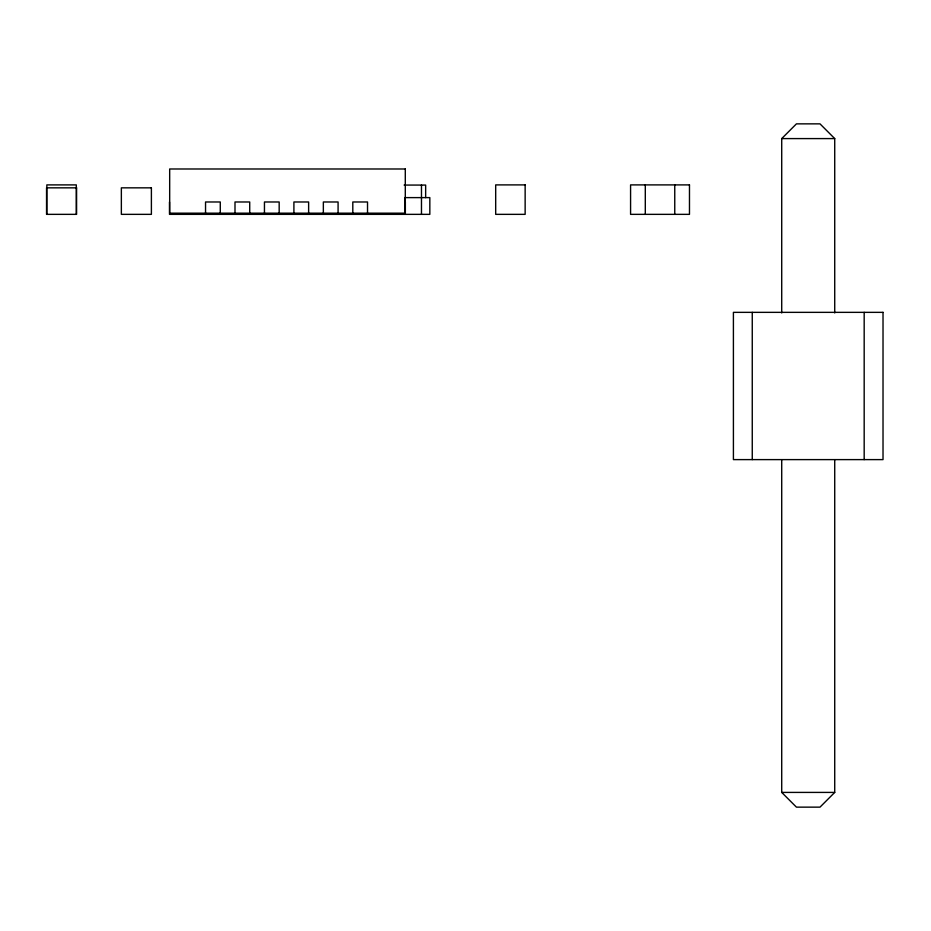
<?xml version="1.0" encoding="UTF-8"?>
<svg xmlns="http://www.w3.org/2000/svg" width="931" height="931" viewBox="0 0 931 931"><rect width="100%" height="100%" fill="white"/><g stroke="black" fill="none" stroke-linecap="round" stroke-linejoin="round"><path stroke-width="1.4" d="M781.714 312.944L781.714 138.591L796.436 123.858L820.002 123.858L834.723 138.591L834.723 312.944M834.723 459.693L834.723 792.409L820.002 807.142L796.436 807.142L781.714 792.409L781.714 459.693M781.714 138.591L834.723 138.591M404.124 185.071L425.653 185.071L425.653 197.616M781.714 792.409L834.723 792.409M864.177 312.351L864.177 459.611M752.26 312.351L752.26 459.611M674.754 184.897L674.754 214.351M645.299 184.897L645.299 214.351M421.475 185.071L421.475 214.351M405.346 201.98L405.346 214.351M404.741 214.351L404.741 197.616L429.831 197.616L429.831 214.351L169.5 214.351L169.5 201.98M367.524 214.351L367.524 201.98L352.802 201.98L352.802 214.351M338.081 214.351L338.081 201.98L323.348 201.98L323.348 214.351M308.627 214.351L308.627 201.98L293.905 201.98L293.905 214.351M279.172 214.351L279.172 201.98L264.451 201.98L264.451 214.351M249.717 214.351L249.717 201.98L234.996 201.98L234.996 214.351M220.275 214.351L220.275 201.98L205.542 201.98L205.542 214.351M76.295 214.351L76.295 184.897L46.841 184.897L46.841 214.351M405.288 168.988L169.675 168.988L169.675 213.176L405.288 213.176L405.288 168.988M525.142 184.897L495.688 184.897L495.688 214.351L525.142 214.351L525.142 184.897M689.475 184.897L630.578 184.897L630.578 214.351L689.475 214.351L689.475 184.897M76.586 187.841L46.55 187.841L46.55 214.351L76.586 214.351L76.586 187.841M151.392 187.841L121.356 187.841L121.356 214.351L151.392 214.351L151.392 187.841M883.019 312.351L733.407 312.351L733.419 459.611L883.019 459.611L883.019 312.351"/></g></svg>
